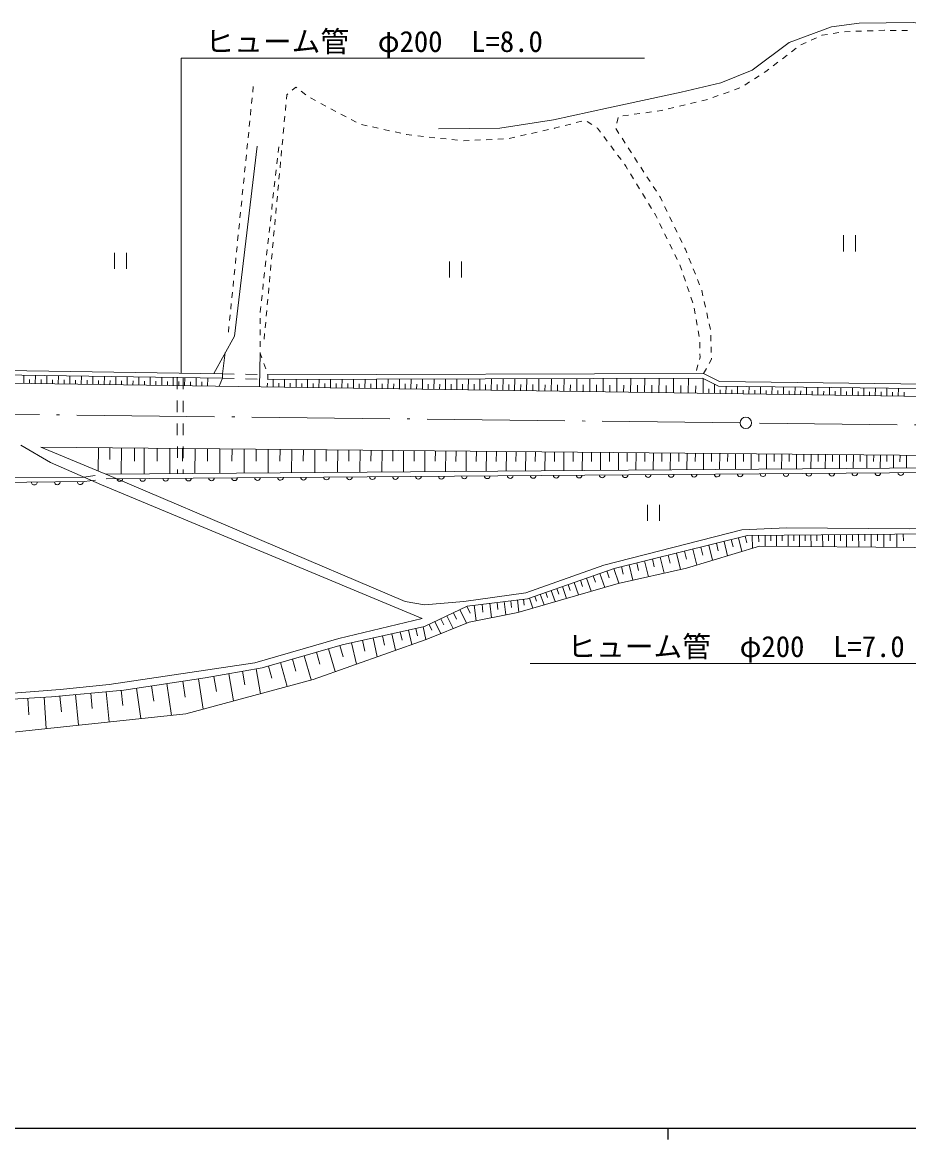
# Model space of a CAD drawing. Units: millimetres, scale not verified. Extents: x 40000 to 680000, y 20000 to 380000.
# Drawn here: x 211816 to 288964, y 204000 to 301296 of the extents above; entities that cross this region are included whole.
import ezdxf
from ezdxf.enums import TextEntityAlignment as Align

# ---------------------------------------------------------------- set-up
doc = ezdxf.new("R2010")
doc.units = ezdxf.units.MM
doc.header["$LTSCALE"] = 1000
doc.linetypes.add('LONG_DASHED_DOTTED', pattern=[15.25, 12, -1.5, 0.25, -1.5])
for name, color, linetype, lineweight in [('M-BGD', 7, 'Continuous', 13), ('M-BMK', 7, 'LONG_DASHED_DOTTED', 13), ('M-STR-HTXT', 7, 'Continuous', 13), ('M-TTL-BAND', 7, 'Continuous', 25)]:
    doc.layers.add(name, color=color, linetype=linetype, lineweight=lineweight)
doc.styles.add('ＭＳ ゴシック', font='')
doc.styles.get('ＭＳ ゴシック').set_extended_font_data('MS Gothic')

msp = doc.modelspace()

# ---------------------------------------------------------------- linework, layer by layer
at = {"layer": 'M-BGD'}
for p, q in [((280486, 299742), (280941, 299950)), ((281396, 300158), (281413, 300166)), ((281413, 300166), (281887, 300245)), ((282380, 300328), (282874, 300410)), ((283368, 300484), (283867, 300501)), ((284367, 300518), (284867, 300535)), ((285366, 300552), (285866, 300568)), ((286366, 300585), (286822, 300601)), ((286822, 300601), (286866, 300600)), ((287366, 300593), (287866, 300586)), ((288365, 300579), (288865, 300572)), ((278775, 298731), (279172, 299034)), ((279577, 299325), (280032, 299533)), ((277185, 297517), (277583, 297821)), ((277980, 298124), (278378, 298427)), ((276383, 296921), (276518, 297008)), ((276518, 297008), (276788, 297214)), ((274705, 295833), (275124, 296105)), ((275544, 296377), (275963, 296649)), ((231920, 295715), (231870, 295217)), ((234801, 294615), (234836, 294989)), ((234836, 294989), (234930, 295069)), ((235312, 295392), (235624, 295656)), ((235624, 295656), (235697, 295601)), ((236094, 295298), (236492, 294994)), ((271918, 294747), (272389, 294915)), ((272860, 295083), (273331, 295250)), ((273802, 295418), (274273, 295586)), ((231819, 294720), (231769, 294222)), ((234708, 293619), (234755, 294117)), ((236901, 294710), (237343, 294476)), ((237785, 294241), (238226, 294007)), ((268044, 293760), (268530, 293878)), ((269016, 293996), (269501, 294114)), ((269987, 294232), (270473, 294350)), ((270959, 294468), (271445, 294585)), ((231718, 293725), (231668, 293227)), ((234616, 292623), (234662, 293121)), ((238668, 293772), (239109, 293538)), ((239551, 293303), (239993, 293069)), ((263554, 292524), (263666, 293011)), ((264093, 293155), (264588, 293223)), ((265083, 293291), (265579, 293358)), ((266074, 293426), (266569, 293494)), ((267065, 293562), (267437, 293613)), ((267437, 293613), (267558, 293642)), ((231617, 292730), (231567, 292232)), ((234523, 291627), (234569, 292125)), ((240434, 292834), (240876, 292600)), ((241332, 292404), (241819, 292294)), ((242307, 292185), (242795, 292076)), ((243283, 291967), (243771, 291857)), ((257124, 291848), (257612, 291957)), ((258100, 292066), (258128, 292073)), ((258128, 292073), (258584, 292190)), ((259068, 292316), (259552, 292441)), ((260036, 292566), (260520, 292691)), ((260981, 292673), (261399, 292398)), ((261817, 292123), (261894, 292073)), ((261894, 292073), (262137, 291746)), ((263741, 291622), (263470, 292042)), ((231516, 291735), (231466, 291238)), ((234431, 290632), (234477, 291130)), ((244259, 291748), (244747, 291639)), ((245235, 291530), (245252, 291526)), ((245252, 291526), (245732, 291472)), ((246228, 291417), (246725, 291361)), ((247222, 291306), (247719, 291250)), ((248216, 291195), (248713, 291139)), ((249210, 291083), (249707, 291028)), ((250204, 290982), (250703, 291006)), ((251203, 291029), (251702, 291052)), ((252202, 291075), (252701, 291098)), ((253201, 291122), (253700, 291145)), ((254196, 291192), (254684, 291302)), ((255172, 291411), (255660, 291520)), ((256148, 291629), (256636, 291739)), ((262436, 291345), (262734, 290943)), ((264285, 290783), (264013, 291202)), ((231415, 290740), (231365, 290243)), ((234135, 290451), (234079, 289954)), ((234338, 289636), (234384, 290134)), ((263032, 290542), (263331, 290141)), ((264828, 289943), (264556, 290363)), ((231314, 289745), (231264, 289248)), ((234023, 289457), (233967, 288961)), ((234245, 288640), (234292, 289138)), ((263629, 289740), (263928, 289339)), ((265371, 289104), (265099, 289523)), ((231214, 288750), (231163, 288253)), ((233911, 288464), (233855, 287967)), ((234153, 287645), (234199, 288142)), ((264226, 288938), (264345, 288778)), ((264345, 288778), (264501, 288520)), ((264760, 288093), (265019, 287665)), ((265914, 288264), (265643, 288684)), ((231113, 287755), (231062, 287258)), ((233799, 287470), (233743, 286973)), ((234060, 286649), (234107, 287147)), ((265278, 287237), (265537, 286810)), ((266458, 287424), (266186, 287844)), ((231012, 286761), (230961, 286263)), ((233687, 286476), (233631, 285979)), ((233968, 285653), (234014, 286151)), ((265796, 286382), (266055, 285954)), ((267001, 286585), (266729, 287005)), ((267358, 286032), (267272, 286165)), ((230911, 285766), (230860, 285268)), ((233575, 285483), (233519, 284986)), ((233875, 284657), (233921, 285155)), ((266314, 285526), (266573, 285099)), ((267507, 285724), (267358, 286032)), ((267941, 284824), (267724, 285274)), ((230810, 284771), (230759, 284273)), ((233463, 284489), (233407, 283992)), ((233783, 283662), (233829, 284160)), ((266832, 284671), (266951, 284475)), ((266951, 284475), (267069, 284231)), ((268376, 283923), (268159, 284373)), ((230709, 283776), (230658, 283278)), ((233351, 283495), (233295, 282998)), ((233690, 282666), (233736, 283164)), ((267287, 283782), (267506, 283332)), ((268810, 283022), (268593, 283473)), ((230608, 282781), (230557, 282284)), ((233239, 282501), (233183, 282005)), ((233597, 281670), (233644, 282168)), ((267725, 282883), (267944, 282433)), ((269245, 282122), (269028, 282572)), ((283300, 282752), (283300, 281352)), ((284350, 282752), (284350, 281352)), ((219843, 281228), (219843, 279828)), ((220893, 281228), (220893, 279828)), ((230507, 281786), (230456, 281289)), ((233127, 281508), (233071, 281011)), ((268162, 281983), (268381, 281534)), ((269530, 281532), (269462, 281671)), ((269657, 281211), (269530, 281532)), ((230406, 280791), (230356, 280294)), ((233015, 280514), (232959, 280017)), ((233505, 280675), (233551, 281173)), ((248999, 280465), (248999, 279065)), ((250049, 280465), (250049, 279065)), ((268600, 281084), (268819, 280635)), ((270028, 280282), (269843, 280747)), ((230305, 279796), (230255, 279299)), ((232903, 279520), (232847, 279023)), ((233412, 279679), (233458, 280177)), ((269037, 280185), (269082, 280092)), ((269082, 280092), (269211, 279717)), ((269372, 279243), (269533, 278770)), ((270398, 279354), (270213, 279818)), ((230204, 278801), (230154, 278304)), ((232791, 278527), (232735, 278030)), ((233320, 278683), (233366, 279181)), ((269695, 278297), (269856, 277824)), ((270768, 278425), (270583, 278889)), ((230103, 277807), (230053, 277309)), ((232680, 277533), (232624, 277036)), ((233227, 277688), (233273, 278185)), ((270017, 277350), (270179, 276877)), ((270955, 277958), (270954, 277960)), ((271061, 277472), (270955, 277958)), ((230002, 276812), (229952, 276314)), ((232568, 276539), (232516, 276080)), ((233134, 276692), (233181, 277190)), ((270304, 276395), (270386, 275902)), ((271276, 276495), (271169, 276984)), ((229901, 275817), (229851, 275319)), ((232516, 276080), (232516, 276042)), ((232516, 275542), (232516, 275042)), ((233042, 275696), (233088, 276194)), ((270468, 275408), (270551, 274915)), ((271491, 275519), (271384, 276007)), ((229800, 274822), (229750, 274324)), ((232516, 274542), (232516, 274042)), ((232949, 274700), (232996, 275198)), ((270633, 274422), (270715, 273929)), ((271706, 274542), (271599, 275030)), ((232516, 273542), (232516, 273042)), ((232857, 273705), (232903, 274203)), ((270782, 273434), (270789, 272934)), ((271751, 273545), (271737, 274044)), ((229478, 272532), (229251, 270699)), ((232516, 272488), (232447, 269559)), ((232516, 272542), (232516, 272488)), ((232516, 272488), (232665, 272068)), ((270797, 272434), (270802, 272131)), ((271780, 272545), (271765, 273045)), ((232832, 271596), (232999, 271125)), ((270620, 271459), (270489, 270976)), ((270802, 272131), (270750, 271941)), ((271591, 271597), (271796, 271977)), ((271796, 271977), (271794, 272045)), ((211944, 269855), (211954, 270559)), ((212944, 269840), (212954, 270544)), ((213944, 269826), (213954, 270529)), ((214944, 269811), (214954, 270514)), ((215944, 269797), (215954, 270499)), ((216944, 269782), (216954, 270484)), ((229251, 270699), (229245, 270299)), ((229251, 270699), (230250, 270672)), ((231250, 270645), (232250, 270618)), ((233165, 270654), (233187, 270593)), ((233187, 270593), (233181, 270193)), ((271118, 270716), (271355, 271156)), ((212444, 269847), (212449, 270199)), ((213444, 269833), (213449, 270185)), ((214444, 269818), (214449, 270170)), ((215444, 269804), (215449, 270155)), ((216444, 269790), (216449, 270141)), ((217443, 269775), (217449, 270126)), ((217943, 269768), (217954, 270469)), ((218443, 269761), (218448, 270111)), ((218943, 269754), (218953, 270454)), ((219443, 269746), (219448, 270096)), ((219943, 269739), (219953, 270439)), ((220443, 269732), (220448, 270082)), ((220943, 269725), (220953, 270424)), ((221443, 269718), (221448, 270067)), ((221943, 269710), (221953, 270409)), ((222443, 269703), (222448, 270052)), ((222943, 269696), (222953, 270394)), ((223443, 269689), (223448, 270037)), ((223943, 269681), (223953, 270379)), ((224443, 269674), (224448, 270023)), ((224943, 269667), (224953, 270364)), ((225303, 270359), (225304, 269359)), ((225443, 269660), (225448, 270008)), ((225803, 270351), (225804, 269351)), ((225943, 269653), (225953, 270349)), ((226443, 269645), (226448, 269993)), ((226942, 269638), (226953, 270334)), ((227442, 269631), (227447, 269979)), ((227942, 269624), (227952, 270319)), ((229245, 270299), (228942, 269609)), ((229245, 270299), (230244, 270272)), ((231244, 270245), (232244, 270218)), ((233137, 269549), (233141, 269875)), ((233636, 269542), (233646, 270194)), ((234136, 269534), (234141, 269870)), ((234636, 269527), (234646, 270197)), ((235136, 269520), (235141, 269864)), ((235636, 269513), (235646, 270201)), ((236136, 269506), (236141, 269858)), ((236636, 269498), (236646, 270204)), ((237136, 269491), (237141, 269853)), ((237636, 269484), (237647, 270207)), ((238136, 269477), (238141, 269847)), ((238636, 269470), (238647, 270210)), ((239136, 269462), (239141, 269842)), ((239636, 269455), (239647, 270214)), ((240136, 269448), (240141, 269836)), ((240636, 269441), (240647, 270217)), ((241136, 269433), (241141, 269830)), ((241636, 269426), (241647, 270220)), ((242136, 269419), (242141, 269825)), ((242636, 269412), (242647, 270223)), ((243135, 269405), (243141, 269819)), ((243635, 269397), (243647, 270227)), ((244135, 269390), (244142, 269814)), ((244635, 269383), (244648, 270230)), ((245135, 269376), (245142, 269808)), ((245635, 269369), (245648, 270233)), ((246135, 269361), (246142, 269802)), ((246635, 269354), (246648, 270236)), ((247135, 269347), (247142, 269797)), ((247635, 269340), (247648, 270240)), ((248135, 269332), (248142, 269791)), ((248635, 269325), (248648, 270243)), ((249135, 269318), (249142, 269786)), ((249635, 269311), (249648, 270246)), ((250135, 269304), (250142, 269780)), ((250635, 269296), (250648, 270249)), ((251135, 269289), (251142, 269774)), ((251635, 269282), (251649, 270253)), ((252135, 269275), (252142, 269769)), ((252635, 269268), (252649, 270256)), ((253137, 269260), (253145, 269763)), ((253640, 269253), (253655, 270259)), ((254152, 269246), (254160, 269758)), ((254664, 269238), (254679, 270262)), ((255186, 269231), (255193, 269752)), ((255707, 269223), (255722, 270266)), ((256237, 269216), (256245, 269746)), ((256768, 269208), (256783, 270269)), ((257308, 269200), (257316, 269740)), ((257848, 269192), (257864, 270273)), ((258398, 269184), (258406, 269734)), ((258948, 269177), (258964, 270276)), ((259508, 269168), (259516, 269728)), ((260068, 269160), (260084, 270280)), ((260637, 269152), (260646, 269722)), ((261207, 269144), (261224, 270284)), ((261787, 269136), (261796, 269716)), ((262367, 269127), (262384, 270287)), ((262958, 269119), (262966, 269709)), ((263548, 269110), (263565, 270291)), ((264149, 269101), (264158, 269703)), ((264750, 269093), (264768, 270295)), ((265362, 269084), (265371, 269696)), ((265974, 269075), (265992, 270299)), ((266597, 269066), (266606, 269689)), ((267220, 269057), (267238, 270303)), ((267854, 269048), (267863, 269682)), ((268488, 269039), (268507, 270307)), ((269134, 269030), (269143, 269675)), ((269779, 269020), (269798, 270311)), ((270421, 269011), (270431, 269653)), ((271064, 269002), (271082, 270286)), ((272064, 268987), (272075, 269788)), ((273063, 268973), (273073, 269611)), ((274063, 268958), (274073, 269599)), ((275063, 268944), (275073, 269586)), ((276063, 268930), (276072, 269574)), ((277063, 268915), (277072, 269562)), ((278063, 268901), (278072, 269549)), ((279063, 268886), (279072, 269537)), ((280063, 268872), (280072, 269525)), ((281063, 268858), (281072, 269512)), ((271564, 268995), (271569, 269395)), ((272564, 268980), (272568, 269299)), ((273563, 268966), (273568, 269286)), ((274563, 268951), (274568, 269272)), ((275563, 268937), (275568, 269259)), ((276563, 268922), (276568, 269246)), ((277563, 268908), (277568, 269232)), ((278563, 268894), (278568, 269219)), ((279563, 268879), (279568, 269205)), ((280563, 268865), (280567, 269192)), ((281563, 268850), (281567, 269179)), ((282063, 268843), (282072, 269500)), ((282563, 268836), (282567, 269165)), ((283062, 268829), (283072, 269488)), ((283562, 268821), (283567, 269152)), ((284062, 268814), (284072, 269475)), ((284562, 268807), (284567, 269139)), ((285062, 268800), (285072, 269463)), ((285562, 268793), (285567, 269125)), ((286062, 268785), (286072, 269451)), ((286562, 268778), (286567, 269112)), ((287062, 268771), (287072, 269438)), ((287562, 268764), (287567, 269098)), ((288062, 268757), (288072, 269426)), ((288562, 268749), (288567, 269085)), ((225304, 268359), (225304, 267359)), ((225804, 268351), (225804, 267351)), ((225305, 266359), (225305, 265359)), ((225805, 266351), (225805, 265351)), ((218430, 264252), (218411, 262240)), ((219436, 264243), (219427, 263237)), ((220442, 264233), (220421, 261967)), ((221575, 264223), (221564, 263090)), ((222430, 264215), (222409, 261982)), ((223546, 264204), (223536, 263088)), ((224662, 264194), (224642, 262000)), ((225306, 264359), (225306, 263359)), ((225759, 264184), (225749, 263087)), ((225806, 264351), (225806, 263351)), ((226857, 264174), (226836, 262016)), ((227935, 264163), (227925, 263085)), ((229014, 264153), (228994, 262033)), ((230074, 264144), (230064, 263083)), ((231134, 264134), (231115, 262049)), ((232177, 264124), (232167, 263082)), ((233219, 264114), (233200, 262065)), ((234244, 264105), (234234, 263080)), ((235268, 264095), (235250, 262081)), ((236276, 264086), (236266, 263079)), ((237283, 264076), (237264, 262096)), ((238273, 264067), (238264, 263077)), ((239263, 264058), (239245, 262111)), ((240237, 264049), (240228, 263076)), ((241210, 264040), (241192, 262126)), ((242167, 264031), (242158, 263074)), ((243124, 264022), (243106, 262141)), ((244065, 264013), (244056, 263073)), ((245005, 264004), (244988, 262155)), ((245930, 263996), (245921, 263071)), ((246855, 263987), (246838, 262169)), ((247764, 263979), (247755, 263070)), ((248673, 263970), (248656, 262183)), ((249566, 263962), (249558, 263068)), ((250460, 263954), (250443, 262197)), ((251338, 263945), (251330, 263067)), ((252217, 263937), (252201, 262210)), ((253080, 263929), (253072, 263066)), ((253944, 263921), (253928, 262223)), ((254793, 263913), (254785, 263064)), ((255642, 263905), (255626, 262236)), ((256476, 263898), (256468, 263063)), ((257311, 263890), (257295, 262249)), ((258131, 263882), (258123, 263062)), ((258951, 263875), (258936, 262262)), ((259758, 263867), (259750, 263061)), ((260564, 263860), (260549, 262274)), ((261357, 263852), (261349, 263059)), ((262150, 263845), (262135, 262286)), ((262929, 263838), (262922, 263058)), ((263708, 263830), (263694, 262298)), ((264474, 263823), (264467, 263057)), ((265240, 263816), (265226, 262310)), ((265993, 263809), (265986, 263056)), ((266747, 263802), (266733, 262321)), ((267487, 263795), (267480, 263055)), ((268227, 263788), (268214, 262333)), ((268955, 263781), (268948, 263054)), ((269683, 263775), (269669, 262344)), ((270398, 263768), (270392, 263053)), ((271114, 263761), (271100, 262355)), ((271817, 263755), (271810, 263051)), ((272520, 263748), (272507, 262365)), ((273212, 263742), (273205, 263050)), ((273903, 263735), (273890, 262376)), ((274583, 263729), (274576, 263049)), ((275262, 263723), (275250, 262386)), ((275930, 263716), (275924, 263048)), ((276598, 263710), (276586, 262397)), ((277255, 263704), (277249, 263047)), ((277912, 263698), (277900, 262407)), ((278558, 263692), (278552, 263046)), ((279203, 263686), (279191, 262417)), ((279838, 263680), (279832, 263045)), ((280473, 263674), (280461, 262426)), ((219096, 261957), (321411, 262739)), ((281096, 263668), (281091, 263044)), ((281720, 263663), (281709, 262436)), ((282334, 263657), (282328, 263043)), ((282947, 263651), (282936, 262445)), ((283550, 263645), (283544, 263043)), ((284153, 263640), (284142, 262454)), ((284746, 263634), (284740, 263042)), ((285338, 263629), (285327, 262464)), ((285921, 263623), (285916, 263041)), ((286504, 263618), (286493, 262472)), ((287076, 263613), (287071, 263040)), ((287649, 263607), (287639, 262481)), ((288212, 263602), (288207, 263039)), ((288775, 263597), (288765, 262490)), ((217176, 261699), (218167, 261832)), ((219124, 261557), (321113, 262337)), ((225307, 262359), (225307, 262005)), ((225807, 262351), (225807, 262008)), ((190565, 261478), (217176, 261699)), ((190606, 261078), (217204, 261300)), ((217204, 261300), (218196, 261433)), ((266234, 259280), (266234, 257880)), ((267284, 259280), (267284, 257880)), ((272232, 255938), (272395, 255276)), ((272894, 256101), (273203, 254846)), ((273522, 256256), (273676, 255628)), ((274149, 256410), (274442, 255219)), ((274745, 256557), (274891, 255961)), ((275352, 256606), (275362, 255497)), ((275907, 256611), (275912, 256056)), ((276462, 256616), (276470, 255680)), ((276962, 256620), (276966, 256152)), ((277462, 256625), (277470, 255670)), ((277962, 256629), (277966, 256152)), ((278462, 256634), (278470, 255661)), ((278962, 256638), (278966, 256152)), ((279462, 256642), (279471, 255652)), ((279962, 256647), (279966, 256151)), ((280462, 256651), (280471, 255642)), ((280966, 256656), (280971, 256151)), ((281471, 256660), (281480, 255633)), ((281985, 256665), (281989, 256151)), ((282498, 256669), (282508, 255623)), ((283022, 256674), (283026, 256151)), ((283545, 256678), (283554, 255613)), ((284078, 256683), (284082, 256150)), ((284610, 256688), (284620, 255603)), ((285153, 256693), (285158, 256150)), ((285695, 256697), (285705, 255593)), ((286248, 256702), (286253, 256150)), ((286800, 256707), (286810, 255582)), ((287363, 256712), (287368, 256150)), ((287925, 256717), (287935, 255571)), ((288498, 256722), (288503, 256149)), ((268744, 255080), (269096, 253649)), ((269459, 255256), (269635, 254541)), ((270175, 255432), (270518, 254036)), ((270872, 255604), (271044, 254906)), ((271570, 255775), (271896, 254452)), ((264622, 254066), (264954, 252720)), ((265295, 254231), (265461, 253558)), ((265969, 254397), (266307, 253023)), ((266655, 254566), (266824, 253879)), ((267342, 254735), (267687, 253333)), ((268043, 254908), (268216, 254207)), ((261509, 253109), (261711, 252534)), ((262084, 253311), (262510, 252096)), ((262691, 253524), (262904, 252916)), ((263299, 253737), (263750, 252449)), ((263960, 253903), (264123, 253240)), ((258819, 252165), (259179, 251136)), ((259333, 252346), (259513, 251831)), ((259847, 252526), (260229, 251439)), ((260391, 252717), (260582, 252173)), ((260935, 252907), (261338, 251758)), ((255439, 251062), (255503, 250534)), ((255958, 251162), (256262, 250295)), ((256430, 251327), (256581, 250894)), ((256901, 251493), (257224, 250573)), ((257373, 251658), (257535, 251198)), ((257845, 251824), (258187, 250850)), ((258332, 251994), (258503, 251508)), ((249900, 250159), (250473, 248965)), ((250497, 250445), (250784, 249848)), ((251149, 250541), (251314, 249184)), ((251828, 250624), (251910, 249945)), ((252507, 250706), (252658, 249455)), ((253132, 250782), (253208, 250156)), ((253758, 250858), (253898, 249704)), ((254334, 250928), (254404, 250351)), ((254911, 250998), (255039, 249943)), ((247726, 249115), (248231, 248061)), ((248252, 249367), (248505, 248841)), ((248779, 249620), (249317, 248499)), ((249340, 249889), (249609, 249329)), ((244708, 248211), (244867, 247491)), ((245428, 248370), (245707, 247106)), ((246060, 248510), (246200, 247878)), ((246692, 248650), (246937, 247540)), ((247213, 248869), (247459, 248357)), ((240476, 247276), (240889, 245406)), ((241411, 247482), (241618, 246547)), ((242346, 247689), (242709, 246048)), ((243167, 247870), (243348, 247050)), ((243988, 248052), (244306, 246611)), ((237411, 246447), (237715, 245393)), ((238465, 246751), (239041, 244753)), ((239464, 247039), (239752, 246040)), ((233229, 245242), (233532, 244190)), ((234281, 245545), (234879, 243469)), ((235319, 245844), (235618, 244806)), ((236357, 246143), (236965, 244035)), ((228475, 244344), (228706, 243027)), ((229792, 244575), (230209, 242203)), ((230978, 244784), (231187, 243598)), ((232164, 244993), (232544, 242836)), ((221738, 243314), (222135, 240663)), ((223063, 243513), (223262, 242187)), ((224388, 243712), (224803, 240945)), ((225772, 243919), (225979, 242536)), ((227155, 244127), (227552, 241482)), ((212297, 242435), (212381, 241006)), ((213726, 242519), (213887, 239793)), ((215088, 242625), (215216, 241266)), ((216447, 242754), (216698, 240090)), ((217779, 242879), (217904, 241547)), ((219111, 243005), (219359, 240370)), ((220428, 243129), (220552, 241812))]:
    msp.add_line(p, q, dxfattribs=at)
for points in [[(248040, 292025), (253378, 292076), (258037, 292793), (262835, 293856), (269152, 295222), (272614, 296042), (275347, 297136), (278567, 299535), (282241, 300901), (284671, 301235), (289348, 301296), (293933, 300598), (294821, 299867), (294662, 293886), (294966, 291123), (296120, 287174), (298094, 283075), (299278, 279309), (300038, 275847), (299886, 272445), (299187, 269689)], [(228475, 270711), (230275, 273978), (232269, 290501)], [(102498, 289202), (104531, 287756), (108194, 285475), (113240, 282724), (114746, 281604), (120945, 278882), (125509, 277193), (129678, 275863), (134135, 274605), (139670, 273329), (144809, 272556), (149607, 272035), (153579, 271837), (229251, 270699)], [(102250, 288887), (104309, 287423), (107992, 285129), (113023, 282386), (114544, 281256), (120795, 278511), (125379, 276814), (129563, 275480), (134036, 274217), (139595, 272936), (144758, 272159), (149576, 271636), (153566, 271438), (229245, 270299)], [(154685, 270680), (320488, 268289), (323757, 273293), (325158, 272626), (322556, 268222), (356224, 268356), (356224, 269817), (353529, 269709), (352317, 270216)], [(233187, 270593), (271118, 270716), (272509, 270018), (299532, 269684), (317334, 269644), (318205, 270487), (321966, 270551)], [(233181, 270193), (271024, 270315), (272412, 269619), (299529, 269284), (317496, 269243), (318370, 270090), (321701, 270147)], [(211687, 264479), (214260, 262977), (218694, 261034), (246615, 249388), (239351, 247651), (232047, 245519), (219374, 243624), (215110, 243190), (208004, 242652), (197456, 242616), (191058, 242903), (189407, 243431)], [(219783, 261673), (213430, 264299), (325532, 263254), (351548, 263036), (351502, 262381), (346033, 260109)], [(181954, 247745), (187235, 246849), (188874, 243053), (191213, 242233), (197975, 241964), (206977, 242122), (214359, 242557), (220637, 243149), (227743, 244215), (232678, 245083), (239666, 247097), (246812, 248676), (250544, 250468), (255798, 251106), (263330, 253748), (274931, 256602), (290963, 256744), (306117, 257048), (312100, 256683), (316078, 256956), (320300, 259811), (321677, 261951)], [(321174, 262296), (319611, 260477), (315754, 257835), (312140, 257258), (305398, 257562), (289029, 257197), (278339, 257288), (274452, 257106), (262426, 254039), (255653, 251609), (250248, 250850), (246816, 250577), (245146, 250850), (219783, 261673)], [(209355, 239315), (226059, 241077), (237143, 244083), (246953, 247546), (250718, 249064), (254940, 249914), (263686, 252435), (269639, 253771), (275986, 255685), (289470, 255557), (312247, 255405), (315618, 253310), (326228, 254202), (334033, 254597), (341109, 254688), (348580, 254718), (354108, 254535)]]:
    msp.add_lwpolyline(points, dxfattribs=at)
for centre, start, end in [((242287, 261734), 180.43806, 0.43806), ((244287, 261750), 180.43806, 0.43806), ((246287, 261765), 180.43806, 0.43806), ((248287, 261780), 180.43806, 0.43806), ((250287, 261796), 180.43806, 0.43806), ((252287, 261811), 180.43806, 0.43806), ((254287, 261826), 180.43806, 0.43806), ((256287, 261841), 180.43806, 0.43806), ((258287, 261857), 180.43806, 0.43806), ((260287, 261872), 180.43806, 0.43806), ((262287, 261887), 180.43806, 0.43806), ((264287, 261903), 180.43806, 0.43806), ((266287, 261918), 180.43806, 0.43806), ((268287, 261933), 180.43806, 0.43806), ((270286, 261949), 180.43806, 0.43806), ((272286, 261964), 180.43806, 0.43806), ((274286, 261979), 180.43806, 0.43806), ((276286, 261994), 180.43806, 0.43806), ((278286, 262010), 180.43806, 0.43806), ((280286, 262025), 180.43806, 0.43806), ((282286, 262040), 180.43806, 0.43806), ((284286, 262056), 180.43806, 0.43806), ((286286, 262071), 180.43806, 0.43806), ((288286, 262086), 180.43806, 0.43806), ((212855, 261263), 180.47632, 0.47632), ((214855, 261280), 180.47632, 0.47632), ((216855, 261297), 180.47632, 0.47632), ((220288, 261566), 180.43806, 0.43806), ((222288, 261582), 180.43806, 0.43806), ((224288, 261597), 180.43806, 0.43806), ((226288, 261612), 180.43806, 0.43806), ((228288, 261627), 180.43806, 0.43806), ((230288, 261643), 180.43806, 0.43806), ((232288, 261658), 180.43806, 0.43806), ((234288, 261673), 180.43806, 0.43806), ((236287, 261689), 180.43806, 0.43806), ((238287, 261704), 180.43806, 0.43806), ((240287, 261719), 180.43806, 0.43806)]:
    msp.add_arc(centre, 250, start, end, dxfattribs=at)
at = {"layer": 'M-BMK'}
for p, q in [((274297, 266420), (175247, 267585)), ((318471, 265900), (275297, 266408))]:
    msp.add_line(p, q, dxfattribs=at)
at = {"layer": 'M-BMK', "linetype": 'Continuous'}
msp.add_circle((274797, 266414), 500, dxfattribs=at)
at = {"layer": 'M-STR-HTXT'}
for points in [[(225640, 270754), (225640, 298164), (265963, 298164)], [(295133, 262538), (295133, 245475), (256021, 245475)]]:
    msp.add_lwpolyline(points, dxfattribs=at)
at = {"layer": 'M-TTL-BAND'}
for p, q in [((40000, 205000), (579000, 205000)), ((268000, 205000), (268000, 204000))]:
    msp.add_line(p, q, dxfattribs=at)

# ---------------------------------------------------------------- texts
at = {"layer": 'M-STR-HTXT', "style": 'ＭＳ ゴシック'}
for s, p in [('ヒューム管\u3000φ200  L=8.0', (242437, 298164)), ('ヒューム管\u3000φ200  L=7.0', (273935, 245475))]:
    msp.add_text(s, height=1833, dxfattribs=at).set_placement(p, align=Align.BOTTOM_CENTER)

doc.saveas('drawing.dxf')
